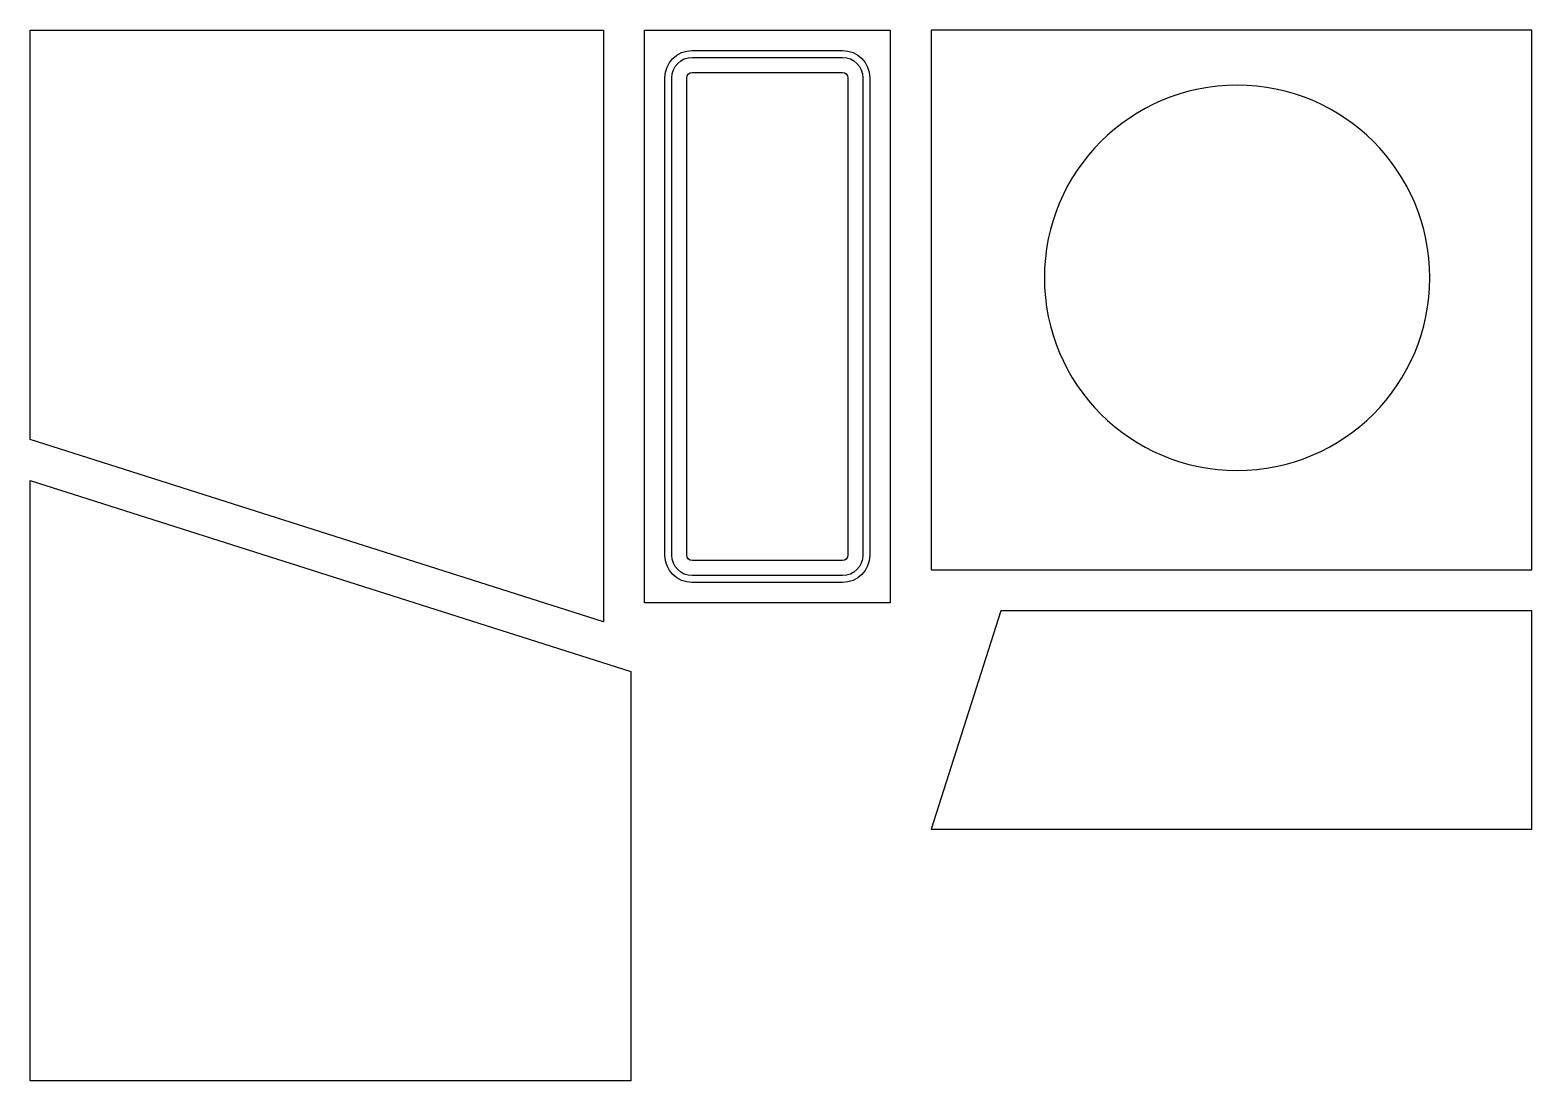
# Model space of a CAD drawing. Header units: inches. Extents: x 163.2 to 190.7, y -11.9 to 7.3.
import ezdxf

# ---------------------------------------------------------------- set-up
doc = ezdxf.new("R2010")
doc.units = ezdxf.units.IN
doc.header["$MEASUREMENT"] = 0
doc.layers.add('Default', color=18, linetype='Continuous', true_color=0x000000)

msp = doc.modelspace()

# ---------------------------------------------------------------- linework, layer by layer
at = {"layer": 'Default'}
for p, q in [((175.281, 6.836, 5.5), (178.031, 6.836, 5.5)), ((174.906, -2.283, 5.5), (174.906, 6.461, 5.5)), ((175.181, -2.283, 5.5), (175.181, 6.461, 5.5)), ((175.281, 6.561, 5.5), (178.031, 6.561, 5.5)), ((178.131, 6.461, 5.5), (178.131, -2.283, 5.5)), ((178.406, 6.461, 5.5), (178.406, -2.283, 5.5)), ((178.031, -2.383, 5.5), (175.281, -2.383, 5.5)), ((178.031, -2.658, 5.5), (175.281, -2.658, 5.5))]:
    msp.add_line(p, q, dxfattribs=at)
for points in [[(173.656, -3.505), (163.156, -0.164), (163.156, 7.336), (173.656, 7.336)], [(178.906, 7.336), (178.906, -3.158), (174.406, -3.158), (174.406, 7.336)], [(179.656, -2.55), (190.656, -2.55), (190.656, 7.336), (179.656, 7.336)], [(174.156, -4.414), (174.156, -11.914), (163.156, -11.914), (163.156, -0.914)], [(180.929, -3.3), (179.656, -7.3), (190.656, -7.3), (190.656, -3.3)]]:
    msp.add_lwpolyline(points, close=True, dxfattribs=at)
at = {"layer": 'Default', "extrusion": (0, 0, -1)}
msp.add_circle((-185.258, 2.798, -5.5), 3.529, dxfattribs=at)
for centre, radius, start, end in [((-175.281, 6.461, -5.5), 0.5, 360, 90), ((-178.031, 6.461, -5.5), 0.5, 90, 180), ((-175.281, 6.461, -5.5), 0.375, 360, 90), ((-178.031, 6.461, -5.5), 0.375, 90, 180), ((-175.281, 6.461, -5.5), 0.1, 360, 90), ((-178.031, 6.461, -5.5), 0.1, 90, 180), ((-175.281, -2.283, -5.5), 0.5, 270, 360), ((-175.281, -2.283, -5.5), 0.375, 270, 360), ((-175.281, -2.283, -5.5), 0.1, 270, 360), ((-178.031, -2.283, -5.5), 0.1, 180, 270), ((-178.031, -2.283, -5.5), 0.375, 180, 270), ((-178.031, -2.283, -5.5), 0.5, 180, 270)]:
    msp.add_arc(centre, radius, start, end, dxfattribs=at)
at = {"layer": 'Default'}
for points in [[(175.281, 6.961, 5.5), (176.656, 6.961, 5.5), (178.031, 6.961, 5.5)], [(174.781, -2.283, 5.5), (174.781, 2.089, 5.5), (174.781, 6.461, 5.5)], [(178.531, 6.461, 5.5), (178.531, 2.089, 5.5), (178.531, -2.283, 5.5)], [(178.031, -2.783, 5.5), (176.656, -2.783, 5.5), (175.281, -2.783, 5.5)]]:
    msp.add_open_spline(points, degree=2, dxfattribs=at)

doc.saveas('drawing.dxf')
